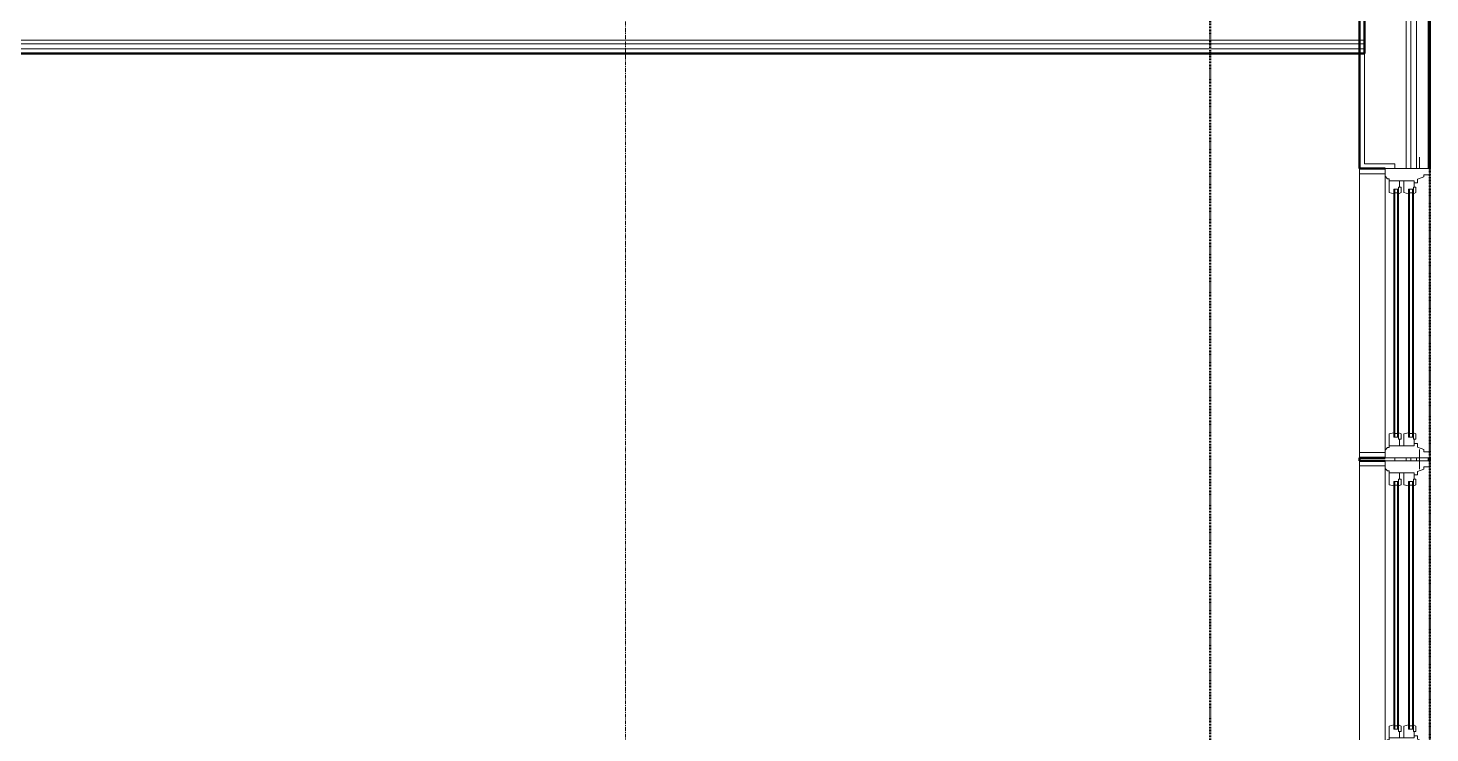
# Model space of a CAD drawing. Header units: inches. Extents: x -4218 to -1830, y 9767 to 12426.
# Drawn here: x -2251.9 to -2067.5, y 11589.4 to 11682.1 of the extents above; entities that cross this region are included whole.
import ezdxf

# ---------------------------------------------------------------- set-up
doc = ezdxf.new("R2010")
doc.units = ezdxf.units.IN
doc.header["$MEASUREMENT"] = 0
doc.linetypes.add('Dash 1_16_', pattern=[0.125, 0.0625, -0.0625])
doc.linetypes.add('Grid Line 1_2_', pattern=[0.875, 0.5, -0.125, 0.125, -0.125])
for name, color, linetype, lineweight in [('0-1', 7, 'Continuous', 5), ('A-GLAZ-1', 151, 'Continuous', 9), ('A-GLAZ-2', 151, 'Continuous', 20), ('A-WALL', 113, 'Continuous', 13), ('A-WALL-2', 10, 'Continuous', 13), ('A-WALL-8', 113, 'Continuous', 9), ('A-WALL-9', 113, 'Continuous', 50), ('C-PROP-LINE-1', 91, 'Dash 1_16_', 50), ('I-WALL-1', 250, 'Continuous', 50), ('I-WALL-2', 254, 'Continuous', 9), ('I-WALL-3', 253, 'Continuous', 9), ('I-WALL-4', 252, 'Continuous', 9), ('S-GRID-1', 1, 'Grid Line 1_2_', 9)]:
    doc.layers.add(name, color=color, linetype=linetype, lineweight=lineweight)

# ---------------------------------------------------------------- blocks, each defined once
blk = doc.blocks.new('CTR - 1st Phase - Common Walls_rvt-1-BACKGROUND - 3RD FLOOR')
at = {"layer": 'A-WALL-2'}
for p, q in [((-2076.17, 11679.99), (-2435.76, 11679.99)), ((-2076.17, 11680.49), (-2435.26, 11680.49)), ((-2076.17, 11679.36), (-2436.39, 11679.36))]:
    blk.add_line(p, q, dxfattribs=at)
at = {"layer": 'I-WALL-1'}
for p, q in [((-2076.17, 11678.74), (-2076.17, 11687.24)), ((-2437.01, 11678.74), (-2076.17, 11678.74))]:
    blk.add_line(p, q, dxfattribs=at)
at = {"layer": 'I-WALL-2'}
blk.add_line((-2076.17, 11687.24), (-2076.17, 11678.74), dxfattribs=at)
at = {"layer": 'I-WALL-3'}
blk.add_line((-2076.8, 11678.74), (-2076.17, 11678.74), dxfattribs=at)
at = {"layer": 'I-WALL-4'}
blk.add_line((-2267.09, 11678.74), (-2076.8, 11678.74), dxfattribs=at)
blk = doc.blocks.new('Window-Double_Hung-Andersen-400_Series-Tilt_Wash - DOUBLE HUNG - COTTAGE - 3RD FLOOR-2888628-BACKGROUND - 3RD FLOOR')
at = {"layer": 'A-GLAZ-1'}
for p, q in [((-16.29, 2.31), (-15.7, 2.31)), ((-16.29, 1.94), (-15.7, 1.94)), ((-15.82, 2.31), (-15.82, 1.94)), ((-15.7, 2.44), (15.7, 2.44)), ((-15.7, 2.31), (15.7, 2.31)), ((-15.7, 1.94), (15.7, 1.94)), ((16.29, 2.31), (15.7, 2.31)), ((16.29, 1.94), (15.7, 1.94)), ((15.82, 2.31), (15.82, 1.94)), ((-16.29, 0.37), (-15.7, 0.37)), ((-15.82, 0.37), (-15.82, 0)), ((-15.7, 1.81), (15.7, 1.81)), ((-15.7, 0.5), (15.7, 0.5)), ((-15.7, 0.37), (15.7, 0.37)), ((16.29, 0.37), (15.7, 0.37)), ((15.82, 0.37), (15.82, 0)), ((18.95, -1.25), (-18.95, -1.25)), ((-18.95, -1.25), (-18.95, -4.63)), ((-18.32, -1.25), (-18.32, -4.63)), ((-16.29, 0), (-15.7, 0)), ((-15.7, 0), (15.7, 0)), ((-15.7, -0.13), (15.7, -0.13)), ((16.29, 0), (15.7, 0)), ((18.32, -1.25), (18.32, -4.63)), ((18.95, -4.63), (18.95, -1.25)), ((-19.01, -4.13), (-19.01, -2.63)), ((-19.01, -2.63), (-18.95, -2.63)), ((18.95, -2.63), (19.01, -2.63)), ((19.01, -2.63), (19.01, -4.13)), ((-18.95, -4.13), (-19.01, -4.13)), ((-18.95, -4.63), (18.95, -4.63)), ((19.01, -4.13), (18.95, -4.13))]:
    blk.add_line(p, q, dxfattribs=at)
at = {"layer": 'A-GLAZ-2'}
for p, q in [((19.01, 4.62), (-19.01, 4.62)), ((-19.01, 4.62), (-19.01, -1.25)), ((-18.2, 4.62), (-18.2, 3.81)), ((-18.2, 3.81), (-17.92, 3.81)), ((-17.92, 3.81), (-17.61, 3)), ((17.92, 3.81), (17.61, 3)), ((18.2, 3.81), (17.92, 3.81)), ((18.2, 4.62), (18.2, 3.81)), ((19.01, -1.25), (19.01, 4.62)), ((-19.01, 3.25), (-20.51, 3.25)), ((-17.61, 3), (-17.14, 3)), ((-17.42, 2.56), (-16.57, 2.56)), ((-17.42, 2.56), (-17.42, -0.75)), ((-17.14, 3), (-17.14, 2.56)), ((-15.86, 2.78), (-16.57, 2.78)), ((-16.57, 2.44), (-16.57, 2.78)), ((-15.7, 2.44), (-16.57, 2.44)), ((-16.29, 2.44), (-16.29, 1.81)), ((-15.86, 2.78), (-15.7, 2.44)), ((15.86, 2.78), (15.7, 2.44)), ((15.7, 2.44), (16.57, 2.44)), ((15.86, 2.78), (16.57, 2.78)), ((16.29, 2.44), (16.29, 1.81)), ((16.57, 2.44), (16.57, 2.78)), ((17.42, 2.56), (16.57, 2.56)), ((17.14, 3), (17.14, 2.56)), ((17.61, 3), (17.14, 3)), ((17.42, 2.56), (17.42, -0.75)), ((19.01, 3.25), (20.51, 3.25)), ((-17.42, 1.19), (-15.86, 1.19)), ((-17.42, 0.62), (-16.57, 0.62)), ((-15.86, 0.84), (-16.57, 0.84)), ((-16.57, 0.5), (-16.57, 0.84)), ((-15.7, 0.5), (-16.57, 0.5)), ((-15.7, 1.81), (-16.29, 1.81)), ((-16.29, 0.5), (-16.29, -0.13)), ((-15.86, 1.19), (-15.7, 1.81)), ((-15.86, 0.84), (-15.7, 0.5)), ((15.7, 1.81), (16.29, 1.81)), ((15.86, 1.19), (15.7, 1.81)), ((15.86, 0.84), (15.7, 0.5)), ((15.7, 0.5), (16.57, 0.5)), ((17.42, 1.19), (15.86, 1.19)), ((15.86, 0.84), (16.57, 0.84)), ((16.29, 0.5), (16.29, -0.13)), ((16.57, 0.5), (16.57, 0.84)), ((17.42, 0.62), (16.57, 0.62)), ((-19.01, -1.25), (19.01, -1.25)), ((-17.67, -0.97), (-18, -1.25)), ((-17.67, -0.97), (-17.67, -0.75)), ((-17.67, -0.75), (-15.86, -0.75)), ((-15.7, -0.13), (-16.29, -0.13)), ((-15.86, -0.75), (-15.7, -0.13)), ((15.7, -0.13), (16.29, -0.13)), ((15.86, -0.75), (15.7, -0.13)), ((17.67, -0.75), (15.86, -0.75)), ((17.67, -0.97), (17.67, -0.75)), ((17.67, -0.97), (18, -1.25))]:
    blk.add_line(p, q, dxfattribs=at)
blk = doc.blocks.new('Family - ___-2835860-BACKGROUND - 3RD FLOOR')
at = {"layer": 'C-PROP-LINE-1'}
blk.add_line((-2067.55, 11247.39), (-2067.55, 12118.59), dxfattribs=at)
blk = doc.blocks.new('Family - ___-2835903-BACKGROUND - 3RD FLOOR')
at = {"layer": 'C-PROP-LINE-1'}
blk.add_line((-2096.45, 11276.29), (-2096.45, 12089.69), dxfattribs=at)
blk = doc.blocks.new('Family - ___-2835932-BACKGROUND - 3RD FLOOR')
at = {"layer": 'C-PROP-LINE-1'}
blk.add_line((-2067.55, 11247.39), (-2067.55, 12118.59), dxfattribs=at)

msp = doc.modelspace()

# ---------------------------------------------------------------- linework, layer by layer
at = {"layer": 'A-WALL'}
for p, q in [((-2076.17, 11701.75), (-2076.17, 11664.23)), ((-2070.67, 11663.6), (-2070.67, 11702.38)), ((-2070.05, 11663.6), (-2070.05, 11702.38)), ((-2069.3, 11663.6), (-2069.3, 11702.38)), ((-2067.8, 11663.6), (-2067.8, 11702.38)), ((-2076.17, 11664.23), (-2072.17, 11664.23)), ((-2072.17, 11663.6), (-2072.17, 11664.23)), ((-2070.67, 11625.2), (-2070.67, 11625.58)), ((-2070.05, 11625.2), (-2070.05, 11625.58)), ((-2069.3, 11625.2), (-2069.3, 11625.58)), ((-2067.8, 11625.2), (-2067.8, 11625.58))]:
    msp.add_line(p, q, dxfattribs=at)
at = {"layer": 'A-WALL-8'}
for p, q in [((-2076.8, 11663.54), (-2076.8, 11663.6)), ((-2076.8, 11625.58), (-2076.8, 11625.64)), ((-2076.8, 11625.14), (-2076.8, 11625.2)), ((-2072.17, 11625.2), (-2072.17, 11625.58))]:
    msp.add_line(p, q, dxfattribs=at)
at = {"layer": 'A-WALL-9'}
for p, q in [((-2076.8, 11702.38), (-2076.8, 11663.6)), ((-2067.55, 11663.6), (-2067.55, 11702.38)), ((-2076.8, 11663.6), (-2073.42, 11663.6)), ((-2076.8, 11625.58), (-2076.8, 11625.2)), ((-2073.42, 11625.58), (-2076.8, 11625.58)), ((-2076.8, 11625.2), (-2073.42, 11625.2)), ((-2067.55, 11625.2), (-2067.55, 11625.58))]:
    msp.add_line(p, q, dxfattribs=at)
at = {"layer": 'S-GRID-1'}
msp.add_line((-2173.32, 9836.18), (-2173.32, 12376.81), dxfattribs=at)

# ---------------------------------------------------------------- block references
at = {"layer": '0-1'}
msp.add_blockref('CTR - 1st Phase - Common Walls_rvt-1-BACKGROUND - 3RD FLOOR', (0, 0), dxfattribs=at)
at = {"layer": 'A-GLAZ-1', "rotation": 269.9999999999999}
for p in [(-2072.17, 11644.59), (-2072.17, 11606.19)]:
    msp.add_blockref('Window-Double_Hung-Andersen-400_Series-Tilt_Wash - DOUBLE HUNG - COTTAGE - 3RD FLOOR-2888628-BACKGROUND - 3RD FLOOR', p, dxfattribs=at)
at = {"layer": 'C-PROP-LINE-1'}
for name in ['Family - ___-2835860-BACKGROUND - 3RD FLOOR', 'Family - ___-2835932-BACKGROUND - 3RD FLOOR', 'Family - ___-2835903-BACKGROUND - 3RD FLOOR']:
    msp.add_blockref(name, (0, 0), dxfattribs=at)

doc.saveas('drawing.dxf')
